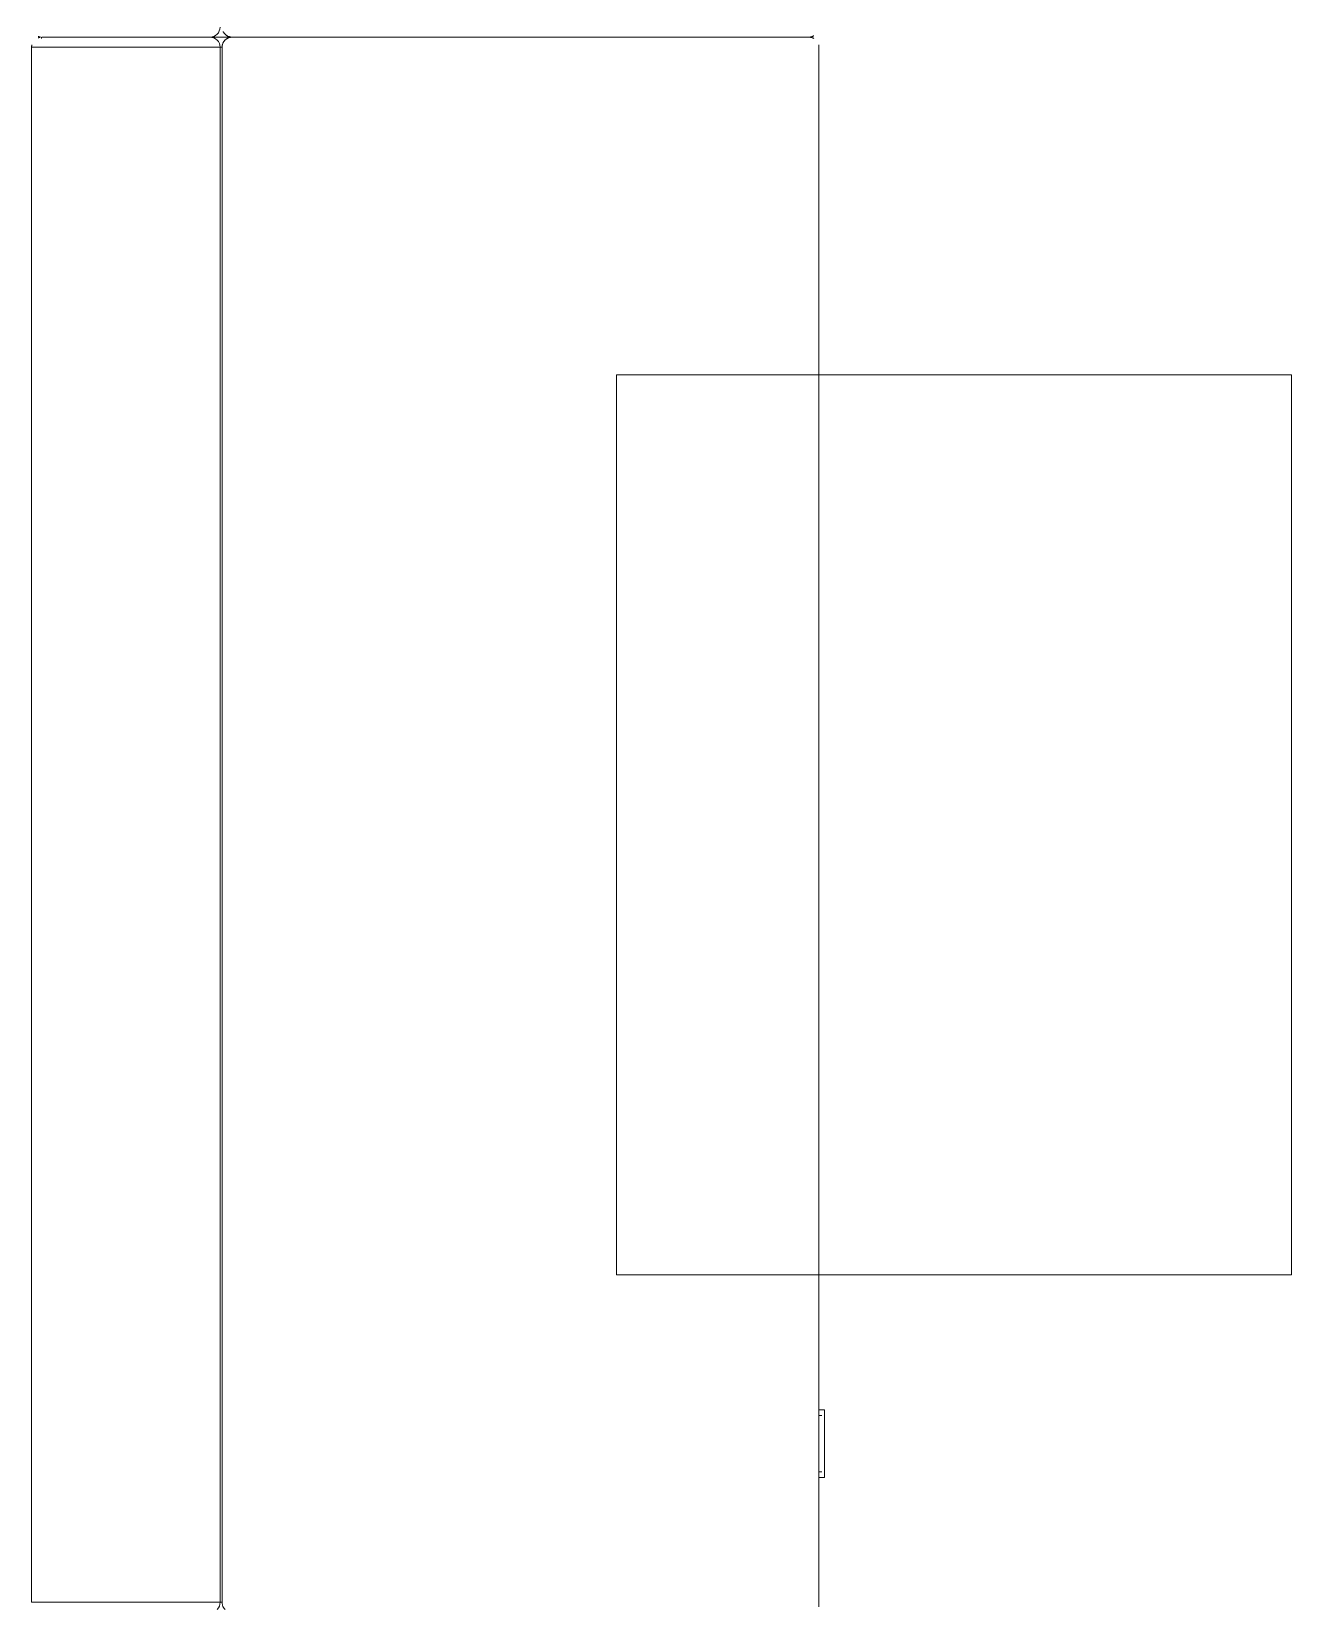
# Model space of a CAD drawing. Header units: millimetres. Extents: x 155927 to 295199, y -4084 to 97293.
# Drawn here: x 225604 to 226724, y 10590 to 11992 of the extents above; entities that cross this region are included whole.
import ezdxf

# ---------------------------------------------------------------- set-up
doc = ezdxf.new("R2010")
doc.units = ezdxf.units.MM
doc.header["$MEASUREMENT"] = 0
doc.layers.add('I-FURN', color=8, linetype='CONTINUOUS', lineweight=9)

msp = doc.modelspace()

# ---------------------------------------------------------------- linework, layer by layer
at = {"layer": 'I-FURN'}
for p, q in [((225774.9, 11992.2), (225774.8, 11992.5)), ((225775.1, 11991.9), (225774.9, 11992.2)), ((225775.3, 11991.5), (225775.1, 11991.9)), ((225775.5, 11991.2), (225775.3, 11991.5)), ((225775.7, 11991), (225775.5, 11991.2)), ((225775.9, 11990.7), (225775.7, 11991)), ((225776.2, 11990.4), (225775.9, 11990.7)), ((225776.4, 11990.1), (225776.2, 11990.4)), ((225776.7, 11989.9), (225776.4, 11990.1)), ((225776.9, 11989.6), (225776.7, 11989.9)), ((225604.4, 11978.4), (225604.5, 11978.8)), ((225604.4, 11978.4), (225607.4, 11978.4)), ((225604.4, 11978.4), (225604.4, 10596.4)), ((225604.4, 11978.4), (225607.4, 11978.4)), ((225604.5, 11979.5), (225604.6, 11979.8)), ((225604.5, 11979.1), (225604.5, 11979.5)), ((225604.5, 11978.8), (225604.5, 11979.1)), ((225604.6, 11980.2), (225604.7, 11980.5)), ((225604.6, 11979.8), (225604.6, 11980.2)), ((225607.4, 11978.4), (225614.4, 11978.4)), ((225610.2, 11986.8), (225610.5, 11986.9)), ((225610.6, 11987.9), (225610.3, 11988)), ((225610.5, 11986.9), (225610.9, 11987)), ((225611, 11987.8), (225610.6, 11987.9)), ((225610.9, 11987), (225611.2, 11987.1)), ((225611.3, 11987.7), (225611, 11987.8)), ((225611.2, 11987.1), (225611.6, 11987.2)), ((225611.7, 11987.6), (225611.3, 11987.7)), ((225611.6, 11987.2), (225611.9, 11987.3)), ((225612, 11987.5), (225611.7, 11987.6)), ((225611.9, 11987.3), (225612.3, 11987.3)), ((225612.4, 11987.5), (225612, 11987.5)), ((225613.4, 11987.4), (225613.4, 11986.2)), ((225613.6, 11987.4), (225613.5, 11987.4)), ((225613.5, 11987.4), (225613.5, 11987.4)), ((225613.5, 11987.4), (225613.5, 11987.4)), ((225613.5, 11987.4), (225613.5, 11987.4)), ((225613.5, 11987.4), (225613.5, 11987.4)), ((225613.5, 11987.4), (225613.5, 11987.4)), ((225613.5, 11987.4), (225613.5, 11987.4)), ((225613.5, 11987.4), (225613.5, 11987.4)), ((225613.5, 11987.4), (225613.5, 11987.4)), ((225613.5, 11987.4), (225613.5, 11987.4)), ((225613.5, 11987.4), (225613.5, 11987.4)), ((225613.6, 11987.4), (225613.9, 11987.4)), ((225613.7, 11987.4), (225613.6, 11987.4)), ((225613.6, 11987.4), (225613.6, 11987.4)), ((225613.6, 11987.4), (225613.6, 11987.4)), ((225613.6, 11987.4), (225613.6, 11987.4)), ((225613.8, 11987.4), (225613.7, 11987.4)), ((225613.7, 11987.4), (225613.7, 11987.4)), ((225613.7, 11987.4), (225613.7, 11987.4)), ((225613.7, 11987.4), (225613.7, 11987.4)), ((225613.9, 11987.4), (225613.8, 11987.4)), ((225613.8, 11987.4), (225613.8, 11987.4)), ((225613.8, 11987.4), (225613.8, 11987.4)), ((225614, 11987.4), (225613.9, 11987.4)), ((225613.9, 11987.4), (225613.9, 11987.4)), ((225613.9, 11987.4), (225613.9, 11987.4)), ((225614.1, 11987.4), (225614, 11987.4)), ((225614, 11987.4), (225614, 11987.4)), ((225614, 11987.4), (225614, 11987.4)), ((225614.2, 11987.4), (225614.1, 11987.4)), ((225614.1, 11987.4), (225614.1, 11987.4)), ((225614.1, 11987.4), (225614.1, 11987.4)), ((225614.3, 11987.4), (225614.2, 11987.4)), ((225614.2, 11987.4), (225614.2, 11987.4)), ((225614.4, 11987.4), (225614.3, 11987.4)), ((225614.3, 11987.4), (225614.3, 11987.4)), ((225614.3, 11987.4), (225614.3, 11987.4)), ((225614.4, 11987.4), (225894.4, 11987.4)), ((225661.5, 11987.4), (225614.4, 11987.4)), ((225614.4, 11987.4), (225661.5, 11987.4)), ((225614.4, 11987.4), (225661.5, 11987.4)), ((225614.4, 11987.4), (225894.4, 11987.4)), ((225614.4, 11987.4), (225661.5, 11987.4)), ((225614.4, 11987.4), (225614.4, 11987.4)), ((225614.4, 11987.4), (225614.4, 11987.4)), ((225614.4, 11978.4), (225661.5, 11978.4)), ((225614.4, 11978.4), (225661.5, 11978.4)), ((225661.6, 11987.4), (225661.5, 11987.4)), ((225661.5, 11978.4), (225667.7, 11978.4)), ((225661.7, 11987.4), (225661.6, 11987.4)), ((225661.6, 11987.4), (225661.6, 11987.4)), ((225661.6, 11987.4), (225661.6, 11987.4)), ((225661.8, 11987.4), (225661.7, 11987.4)), ((225661.7, 11987.4), (225661.7, 11987.4)), ((225661.9, 11987.4), (225661.8, 11987.4)), ((225661.8, 11987.4), (225661.8, 11987.4)), ((225661.8, 11987.4), (225661.8, 11987.4)), ((225662, 11987.4), (225661.9, 11987.4)), ((225661.9, 11987.4), (225661.9, 11987.4)), ((225661.9, 11987.4), (225661.9, 11987.4)), ((225662, 11987.4), (225662.2, 11987.4)), ((225662.1, 11987.4), (225662, 11987.4)), ((225662, 11987.4), (225662, 11987.4)), ((225662.2, 11987.4), (225662.1, 11987.4)), ((225662.1, 11987.4), (225662.1, 11987.4)), ((225662.1, 11987.4), (225662.1, 11987.4)), ((225662.3, 11987.4), (225662.2, 11987.4)), ((225662.2, 11987.4), (225662.2, 11987.4)), ((225662.2, 11987.4), (225662.2, 11987.4)), ((225662.2, 11987.4), (225662.2, 11987.4)), ((225662.4, 11987.4), (225662.3, 11987.4)), ((225662.3, 11987.4), (225662.3, 11987.4)), ((225662.3, 11987.4), (225662.3, 11987.4)), ((225662.3, 11987.4), (225662.3, 11987.4)), ((225662.5, 11987.4), (225662.4, 11987.4)), ((225662.4, 11987.4), (225662.4, 11987.4)), ((225662.4, 11987.4), (225662.4, 11987.4)), ((225662.4, 11987.4), (225662.4, 11987.4)), ((225662.5, 11987.4), (225706.4, 11987.4)), ((225662.5, 11987.4), (225706.4, 11987.4)), ((225688.3, 11987.4), (225662.5, 11987.4)), ((225662.5, 11987.4), (225662.5, 11987.4)), ((225662.5, 11987.4), (225662.5, 11987.4)), ((225662.5, 11987.4), (225662.5, 11987.4)), ((225662.5, 11987.4), (225662.5, 11987.4)), ((225662.5, 11987.4), (225662.5, 11987.4)), ((225667.7, 11978.4), (225671.3, 11978.4)), ((225667.7, 11978.4), (225671.3, 11978.4)), ((225671.3, 11978.4), (225772.1, 11978.4)), ((225671.3, 11978.4), (225772.1, 11978.4)), ((225720.1, 11987.4), (225688.3, 11987.4)), ((225706.4, 11987.4), (225740, 11987.4)), ((225706.4, 11987.4), (225740, 11987.4)), ((225745.1, 11987.4), (225720.1, 11987.4)), ((225740, 11987.4), (225763.1, 11987.4)), ((225740, 11987.4), (225763.1, 11987.4)), ((225763.1, 11987.4), (225745.1, 11987.4)), ((225763.1, 11987.4), (225783.7, 11987.4)), ((225763.1, 11987.4), (225783.7, 11987.4)), ((225772.1, 11978.4), (225773.3, 11978.4)), ((225772.1, 11978.4), (225773.3, 11978.4)), ((225772.1, 11978.4), (225772.1, 10596.4)), ((225773.9, 11979.5), (225774, 11979.8)), ((225773.9, 11979.1), (225773.9, 11979.5)), ((225773.9, 11978.8), (225773.9, 11979.1)), ((225773.9, 11978.4), (225773.9, 11978.8)), ((225773.9, 11978.4), (225773.9, 10596.4)), ((225774, 11980.2), (225774.1, 11980.5)), ((225774, 11979.8), (225774, 11980.2)), ((225774.1, 11980.5), (225774.2, 11980.9)), ((225774.2, 11980.9), (225774.3, 11981.2)), ((225774.3, 11981.2), (225774.4, 11981.6)), ((225774.4, 11981.6), (225774.6, 11981.9)), ((225774.6, 11981.9), (225774.7, 11982.2)), ((225774.7, 11982.2), (225774.9, 11982.6)), ((225774.9, 11982.6), (225775, 11982.9)), ((225775, 11982.9), (225775.2, 11983.2)), ((225775.2, 11983.2), (225775.4, 11983.5)), ((225775.4, 11983.5), (225775.6, 11983.8)), ((225775.6, 11983.8), (225775.9, 11984.1)), ((225775.9, 11984.1), (225776.1, 11984.3)), ((225776.1, 11984.3), (225776.3, 11984.6)), ((225776.3, 11984.6), (225776.6, 11984.9)), ((225776.6, 11984.9), (225776.8, 11985.1)), ((225776.8, 11985.1), (225777.1, 11985.3)), ((225777.2, 11989.4), (225776.9, 11989.6)), ((225777.1, 11985.3), (225777.4, 11985.6)), ((225777.5, 11989.2), (225777.2, 11989.4)), ((225777.4, 11985.6), (225777.7, 11985.8)), ((225777.8, 11989), (225777.5, 11989.2)), ((225777.7, 11985.8), (225778, 11986)), ((225778.1, 11988.8), (225777.8, 11989)), ((225778, 11986), (225778.3, 11986.2)), ((225778.4, 11988.6), (225778.1, 11988.8)), ((225778.3, 11986.2), (225778.6, 11986.3)), ((225778.7, 11988.4), (225778.4, 11988.6)), ((225778.6, 11986.3), (225778.9, 11986.5)), ((225779, 11988.3), (225778.7, 11988.4)), ((225778.9, 11986.5), (225779.3, 11986.7)), ((225779.4, 11988.1), (225779, 11988.3)), ((225779.3, 11986.7), (225779.6, 11986.8)), ((225779.7, 11988), (225779.4, 11988.1)), ((225779.6, 11986.8), (225779.9, 11986.9)), ((225780, 11987.9), (225779.7, 11988)), ((225779.9, 11986.9), (225780.3, 11987)), ((225780.4, 11987.8), (225780, 11987.9)), ((225780.3, 11987), (225780.6, 11987.1)), ((225780.7, 11987.7), (225780.4, 11987.8)), ((225780.6, 11987.1), (225781, 11987.2)), ((225781.1, 11987.6), (225780.7, 11987.7)), ((225781, 11987.2), (225781.3, 11987.3)), ((225781.4, 11987.5), (225781.1, 11987.6)), ((225781.3, 11987.3), (225781.7, 11987.3)), ((225781.8, 11987.5), (225781.4, 11987.5)), ((225781.7, 11987.3), (225782, 11987.4)), ((225782.1, 11987.4), (225781.8, 11987.5)), ((225782, 11987.4), (225782.4, 11987.4)), ((225782.5, 11987.4), (225782.1, 11987.4)), ((225782.4, 11987.4), (225782.8, 11987.4)), ((225782.9, 11987.4), (225782.5, 11987.4)), ((225782.8, 11987.4), (225782.9, 11987.4)), ((225894.4, 11987.4), (226295.6, 11987.4)), ((225894.4, 11987.4), (226294.4, 11987.4)), ((226295.4, 11987.4), (226295.8, 11987.4)), ((226295.5, 11987.4), (226295.4, 11987.4)), ((226295.9, 11987.4), (226295.5, 11987.4)), ((226295.8, 11987.4), (226296.2, 11987.4)), ((226296.3, 11987.4), (226295.9, 11987.4)), ((226296.2, 11987.4), (226296.5, 11987.3)), ((226296.6, 11987.5), (226296.3, 11987.4)), ((226296.5, 11987.3), (226296.9, 11987.3)), ((226297, 11987.5), (226296.6, 11987.5)), ((226296.9, 11987.3), (226297.2, 11987.2)), ((226297.3, 11987.6), (226297, 11987.5)), ((226297.2, 11987.2), (226297.6, 11987.1)), ((226297.7, 11987.7), (226297.3, 11987.6)), ((226297.6, 11987.1), (226297.9, 11987.1)), ((226298, 11987.8), (226297.7, 11987.7)), ((226297.9, 11987.1), (226298.3, 11986.9)), ((226298.4, 11987.9), (226298, 11987.8)), ((226298.3, 11986.9), (226298.6, 11986.8)), ((226298.7, 11988), (226298.4, 11987.9)), ((226298.6, 11986.8), (226299, 11986.7)), ((226299, 11988.2), (226298.7, 11988)), ((226299.4, 11988.3), (226299, 11988.2)), ((226299, 11986.7), (226299.3, 11986.5)), ((226299.3, 11986.5), (226299.6, 11986.4)), ((226299.7, 11988.5), (226299.4, 11988.3)), ((226299.6, 11986.4), (226299.9, 11986.2)), ((226300, 11988.6), (226299.7, 11988.5)), ((226304.2, 11980.6), (226304.3, 11980.3)), ((226304.3, 11980.3), (226304.3, 11979.9)), ((226304.3, 11979.9), (226304.4, 11979.6)), ((226304.4, 10592.4), (226304.4, 11979.6)), ((226304.4, 11979.6), (226304.4, 11979.2)), ((226304.4, 11979.2), (226304.4, 11978.9)), ((226304.4, 11978.9), (226304.4, 11978.5)), ((226304.4, 11687.4), (226304.4, 11978.4)), ((226724.4, 11687.4), (226124.4, 11687.4)), ((226124.4, 11687.4), (226124.4, 10887.4)), ((226724.4, 10887.4), (226724.4, 11687.4)), ((226124.4, 10887.4), (226724.4, 10887.4)), ((226304.4, 10596.4), (226304.4, 10887.4)), ((226309.4, 10767.4), (226304.4, 10767.4)), ((226306.9, 10762.4), (226304.4, 10762.4)), ((226309.4, 10766.4), (226309.4, 10767.4)), ((226309.4, 10767.4), (226309.4, 10707.4)), ((226304.4, 10712.4), (226306.9, 10712.4)), ((226304.4, 10707.4), (226309.4, 10707.4)), ((226309.4, 10707.4), (226309.4, 10708.4)), ((225614.4, 10596.4), (225604.4, 10596.4)), ((225614.4, 10596.4), (225604.4, 10596.4)), ((225663.1, 10596.4), (225614.4, 10596.4)), ((225663.1, 10596.4), (225614.4, 10596.4)), ((225672.2, 10596.4), (225663.1, 10596.4)), ((225672.2, 10596.4), (225663.1, 10596.4)), ((225772.1, 10596.4), (225672.2, 10596.4)), ((225772.1, 10596.4), (225672.2, 10596.4)), ((225773.3, 10596.4), (225772.1, 10596.4)), ((225773.3, 10596.4), (225772.1, 10596.4)), ((225773.9, 10596.3), (225773.9, 10596.4)), ((225773.9, 10595.9), (225773.9, 10596.3)), ((225773.9, 10595.6), (225773.9, 10595.9)), ((225773.9, 10595.2), (225773.9, 10595.6)), ((225774, 10594.9), (225773.9, 10595.2)), ((225774.1, 10594.5), (225774, 10594.9)), ((225774.1, 10594.2), (225774.1, 10594.5)), ((225774.2, 10593.8), (225774.1, 10594.2)), ((225774.3, 10593.5), (225774.2, 10593.8)), ((225774.5, 10593.1), (225774.3, 10593.5)), ((225774.6, 10592.8), (225774.5, 10593.1)), ((225774.8, 10592.5), (225774.6, 10592.8)), ((225774.9, 10592.2), (225774.8, 10592.5)), ((225775.1, 10591.9), (225774.9, 10592.2)), ((225775.3, 10591.5), (225775.1, 10591.9)), ((225775.5, 10591.2), (225775.3, 10591.5)), ((225775.7, 10591), (225775.5, 10591.2)), ((225775.9, 10590.7), (225775.7, 10591)), ((225776.2, 10590.4), (225775.9, 10590.7)), ((225776.4, 10590.1), (225776.2, 10590.4)), ((225776.7, 10589.9), (225776.4, 10590.1)), ((226304.3, 10594.6), (226304.2, 10594.3)), ((226304.4, 10595.3), (226304.3, 10595)), ((226304.3, 10595), (226304.3, 10594.6)), ((226304.4, 10596.4), (226304.4, 10596)), ((226304.4, 10596), (226304.4, 10595.7)), ((226304.4, 10595.7), (226304.4, 10595.3))]:
    msp.add_line(p, q, dxfattribs=at)
for centre, major_axis, ratio, start_param, end_param in [((225763.1, 11996.4), (0, 9), 0.996437, 3.141593, 4.712389), ((225763.1, 11978.4), (0, -9), 0.996437, 1.570796, 3.141593), ((225763.1, 10596.4), (0, 9), 0.997091, 3.926961, 4.712389)]:
    msp.add_ellipse(centre, major_axis=major_axis, ratio=ratio, start_param=start_param, end_param=end_param, dxfattribs=at)

doc.saveas('drawing.dxf')
